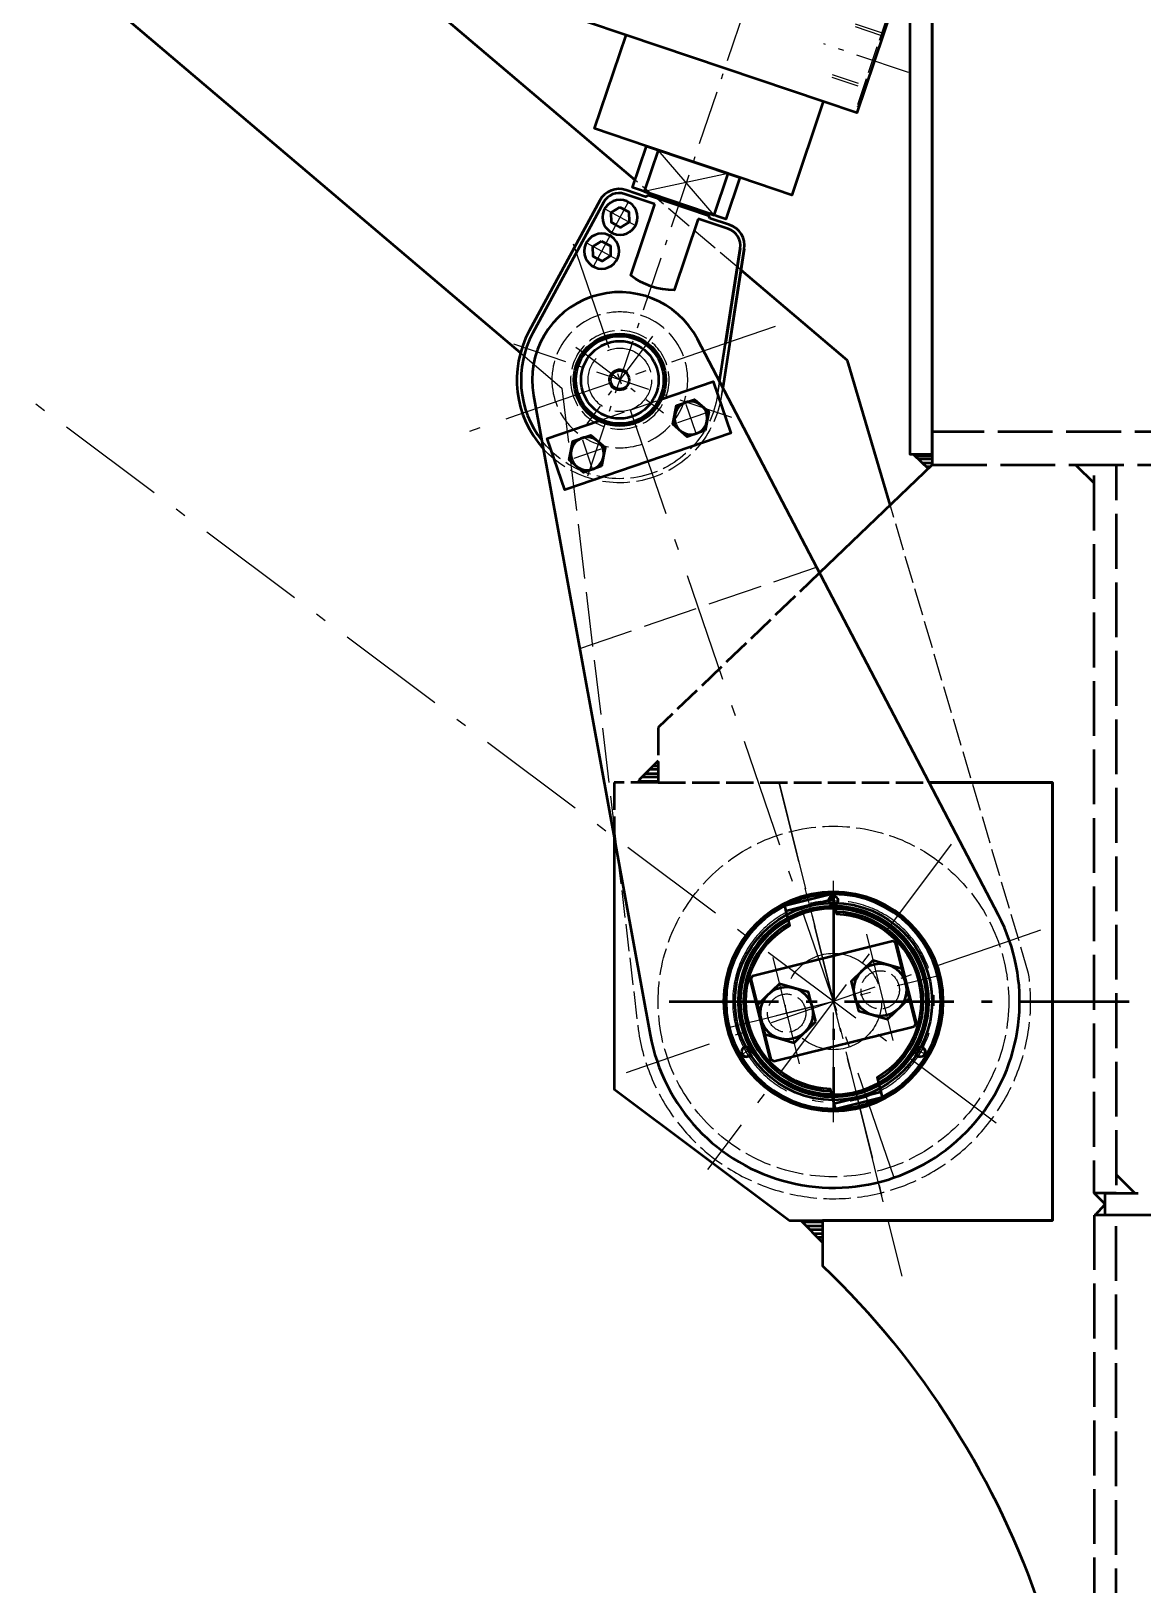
# Model space of a CAD drawing. Extents: x 0 to 5945, y 0 to 4205.
# Drawn here: x 3489 to 3997, y 1923 to 2632 of the extents above; entities that cross this region are included whole.
import ezdxf

# ---------------------------------------------------------------- set-up
doc = ezdxf.new("R2010")
doc.units = 0
doc.header["$LTSCALE"] = 5
for name, pattern in [('CENTER', [16, 10, -2.5, 1, -2.5]), ('CENTER2', [8, 5, -1.25, 0.5, -1.25]), ('DASHED', [6.25, 5, -1.25]), ('DASHED2', [3.1, 2.5, -0.6])]:
    doc.linetypes.add(name, pattern=pattern)
doc.layers.get('0').update_dxf_attribs({"color": 4, "linetype": 'CONTINUOUS', "lineweight": 50})
for name, color, linetype, lineweight in [('1', 4, 'CONTINUOUS', 50), ('3', 7, 'DASHED', 25), ('3A', 7, 'DASHED2', 25), ('4', 7, 'CONTINUOUS', 25), ('7', 2, 'CENTER', 25), ('7A', 2, 'CENTER2', 25), ('8', 7, 'CONTINUOUS', 25)]:
    doc.layers.add(name, color=color, linetype=linetype, lineweight=lineweight)

# ---------------------------------------------------------------- blocks, each defined once
blk = doc.blocks.new('*X27')
at = {"layer": '8', "lineweight": 50}
for p, q in [((2.43, 4.38), (-6.8, 4.38)), ((-5.05, 2.63), (2.43, 2.63)), ((2.43, 0.88), (-3.3, 0.88)), ((-1.55, -0.87), (2.43, -0.87)), ((2.43, -2.62), (0.2, -2.62)), ((1.95, -4.38), (2.43, -4.38))]:
    blk.add_line(p, q, dxfattribs=at)
blk = doc.blocks.new('*X29')
at = {"layer": '8', "lineweight": 50}
for p, q in [((-5.1, 2.4), (2.72, 2.4)), ((2.72, 0.95), (-3.35, 0.95)), ((-1.6, -0.8), (2.72, -0.8)), ((1.74, -2.58), (0.15, -2.55))]:
    blk.add_line(p, q, dxfattribs=at)
blk = doc.blocks.new('*X41')
at = {"layer": '8', "lineweight": 50}
for p, q in [((2.47, 0.88), (-1.59, 0.88)), ((0.16, 2.63), (2.47, 2.63)), ((2.47, 4.38), (1.91, 4.38)), ((-6.84, -4.38), (2.47, -4.38)), ((2.47, -2.62), (-5.09, -2.62)), ((-3.34, -0.87), (2.47, -0.87))]:
    blk.add_line(p, q, dxfattribs=at)
blk = doc.blocks.new('22107608B1-S')
at = {"layer": '1', "lineweight": 50}
for p, q in [((-280, -5166.3), (-280, -4868.22)), ((-288.49, -5166.3), (-281.78, -5172.71)), ((-339.9, -5516), (-330, -5525.9))]:
    blk.add_line(p, q, dxfattribs=at)
for points in [[(-280, -4868.26), (-280, -5171), (-331.36, -5220.31)], [(-225, -5516), (-225, -5316), (-281.35, -5316)], [(-425, -5341.47), (-425, -5456), (-345, -5516), (-225, -5516)]]:
    blk.add_lwpolyline(points, dxfattribs=at)
for points in [[(-280, -5166.3), (-290, -5166.3), (-290, -4950.3, -0.191352)], [(-281.35, -5316), (-225, -5316), (-225, -5516), (-330, -5516), (-330, -5527), (-330, -5536.58, -0.522479), (-430, -6169), (-430, -6182), (-430, -6183), (-400, -6183), (-400, -6184.12)]]:
    blk.add_lwpolyline(points, format="xyb", dxfattribs=at)
blk.add_circle((-325, -5416), 50, dxfattribs=at)
at = {"layer": '3', "lineweight": 50}
for p, q in [((-214.49, -5171), (-206, -5179.49)), ((-187.51, -5503.5), (-196, -5495.01)), ((-201, -5508.5), (-205.96, -5503.5)), ((-205.54, -5513.5), (-201, -5508.5))]:
    blk.add_line(p, q, dxfattribs=at)
at = {"layer": '3', "lineweight": 50, "flags": 128}
for points in [[(-280, -5171), (-10, -5171), (-10, -5156), (-280, -5156), (-280, -5171)], [(-206, -5513.5), (-206, -6273.5), (-196, -6273.5), (-196, -5513.5), (-206, -5513.5)]]:
    blk.add_lwpolyline(points, dxfattribs=at)
for points in [[(-196, -5503.5), (-206, -5503.5), (-206, -5171), (-196, -5171)], [(-201, -5513.5), (-201, -5503.5), (-10, -5503.5), (-10, -5513.5)]]:
    blk.add_lwpolyline(points, close=True, dxfattribs=at)
at = {"layer": '3A', "lineweight": 50}
blk.add_line((-405, -5306.1), (-414.9, -5316), dxfattribs=at)
for points in [[(-331.36, -5220.31), (-405, -5291), (-405, -5316), (-281.35, -5316)], [(-405, -5316), (-425, -5316), (-425, -5341.47)]]:
    blk.add_lwpolyline(points, dxfattribs=at)
at = {"layer": '7', "lineweight": 50}
blk.add_line((-325, -5366), (-325, -5466), dxfattribs=at)
at = {"layer": '7', "lineweight": 50, "flags": 128}
blk.add_lwpolyline([(-400, -5416), (-375, -5416), (165.88, -5416), (165.88, -5416)], dxfattribs=at)
at = {"layer": '8', "lineweight": 50}
for name, p in [('*X29', (-282.72, -5169.37)), ('*X41', (-407.47, -5311.04)), ('*X27', (-332.43, -5521.04))]:
    blk.add_blockref(name, p, dxfattribs=at)
blk = doc.blocks.new('22107571-S')
at = {"layer": '1'}
for centre, radius in [((0, 0), 50), ((0, 0), 49), ((0, 0), 43.5), ((0, 46), 2.1), ((0, 0), 42.5), ((-39.84, -23), 2.1), ((39.84, -23), 2.1)]:
    blk.add_circle(centre, radius, dxfattribs=at)
at = {"layer": '4', "flags": 128}
for points in [[(0.97, 48.3, -1.862683), (-2.5, 46, -0.100335), (-2.3, 46.97)], [(-42.32, -23.31, -1.862673), (-38.59, -25.17, -0.100337), (-39.53, -25.48)], [(41.34, -24.99, -1.862673), (41.09, -20.84, -0.100337), (41.83, -21.49)]]:
    blk.add_lwpolyline(points, format="xyb", dxfattribs=at)
at = {"layer": '7'}
for p, q in [((2.5, 46), (-2.5, 46)), ((0, 48.5), (0, 43.5)), ((-41.09, -20.84), (-38.59, -25.17)), ((38.59, -25.17), (41.09, -20.84)), ((-42, -24.25), (-37.67, -21.75)), ((42, -24.25), (37.67, -21.75))]:
    blk.add_line(p, q, dxfattribs=at)
at = {"layer": '7', "flags": 128}
for points in [[(0, -55), (0, -50), (0, 50), (0, 55)], [(-55, 0), (-50, 0), (50, 0), (55, 0)]]:
    blk.add_lwpolyline(points, dxfattribs=at)
at = {"layer": '7'}
blk.add_circle((0, 0), 46, dxfattribs=at)
blk = doc.blocks.new('22107676-V')
at = {"xscale": -1}
blk.add_blockref('22107608B1-S', (0, 4000), dxfattribs=at)
blk.add_blockref('22107571-S', (325, -1415.99))
blk = doc.blocks.new('22107616-V')
at = {"layer": '1'}
for p, q in [((149.63, -593.27), (239.66, -562.96)), ((229.44, -636.04), (201.96, -645.29))]:
    blk.add_line(p, q, dxfattribs=at)
for points in [[(118.31, -551.05), (134.27, -598.44), (149.63, -593.27), (163.98, -635.92), (187.68, -627.94), (194.06, -646.89), (236.71, -632.54), (230.32, -613.58), (254.02, -605.6), (239.66, -562.96), (258.61, -556.57)], [(199.39, -645.1), (193.01, -626.14), (224.99, -615.38), (231.38, -634.33), (199.39, -645.1)], [(242.49, -641.44), (238.43, -643.64), (238.3, -648.26), (242.24, -650.68), (244.27, -649.58), (246.3, -648.48), (246.43, -643.86), (242.49, -641.44)], [(250.87, -656.92), (246.81, -659.12), (246.68, -663.74), (250.61, -666.16), (252.65, -665.06), (254.68, -663.96), (254.8, -659.34), (250.87, -656.92)], [(192.28, -703.15), (185.68, -660.58), (195.5, -723.87)], [(196.98, -721.03), (187.56, -660.29), (194.34, -704.04)]]:
    blk.add_lwpolyline(points, dxfattribs=at)
blk.add_lwpolyline([(187.68, -627.94), (230.32, -613.58)], close=True, dxfattribs=at)
for points in [[(185.68, -660.58, -0.365001), (192.37, -649.57), (201.33, -646.56), (202.58, -644.02), (228.17, -635.41), (230.71, -636.67), (239.64, -633.66, -0.364905), (251.63, -638.38), (283.84, -697.91, -0.317321), (277.43, -751.73)], [(226.57, -640.06), (240.25, -635.46, -0.365009), (249.96, -639.28)], [(206.67, -646.76), (217.63, -679.3, 0.168178), (237.53, -672.6), (226.57, -640.06)], [(249.96, -639.28), (282.17, -698.82, -0.297348), (278.12, -747.94)], [(187.56, -660.29, -0.365002), (192.98, -651.37), (206.67, -646.76)]]:
    blk.add_lwpolyline(points, format="xyb", dxfattribs=at)
for centre in [(242.37, -646.06), (250.74, -661.54)]:
    blk.add_circle(centre, 8, dxfattribs=at)
at = {"layer": '3A'}
for p, q in [((123.03, -561.92), (137.2, -557.15)), ((123.41, -563.05), (134.97, -559.16)), ((145.56, -580.92), (131.07, -585.8)), ((145.78, -582.11), (131.45, -586.94))]:
    blk.add_line(p, q, dxfattribs=at)
for points in [[(119.27, -553.9), (120.22, -553.58), (134.26, -595.28), (133.31, -595.6)], [(196.98, -721.03), (197.93, -727.19), (196.98, -721.03)], [(195.5, -723.87), (196.06, -727.48), (195.5, -723.87)]]:
    blk.add_lwpolyline(points, dxfattribs=at)
for radius in [31, 22.5]:
    blk.add_circle((242.5, -720.27), radius, dxfattribs=at)
for radius, start, end in [(47, 188.81739, 317.99554), (45.1, 188.81728, 322.15752)]:
    blk.add_arc((242.5, -720.27), radius, start, end, dxfattribs=at)
at = {"layer": '4'}
blk.add_lwpolyline([(199.39, -645.1), (224.99, -615.38), (193.01, -626.14), (231.38, -634.33)], dxfattribs=at)
at = {"layer": '7'}
for p, q in [((249.4, -642.25), (235.33, -649.87)), ((257.78, -657.73), (243.71, -665.35))]:
    blk.add_line(p, q, dxfattribs=at)
blk.add_lwpolyline([(254.55, -668.58), (254.55, -668.58), (238.56, -639.02), (238.56, -639.02)], dxfattribs=at)
at = {"layer": '7A'}
blk.add_line((191.33, -737.5), (293.58, -703.08), dxfattribs=at)
for points in [[(-18.69, 55.53), (-18.69, 55.53), (259.21, -769.89)], [(110.7, -580), (149.45, -566.95), (149.45, -566.95)]]:
    blk.add_lwpolyline(points, dxfattribs=at)
blk = doc.blocks.new('Achsh-25x6-D')
at = {"layer": '1', "flags": 128}
blk.add_lwpolyline([(13.32, 8.59), (-10.14, 16.66), (-18.27, -6.98), (57.44, -32.8), (65.51, -9.36), (42.05, -1.29)], dxfattribs=at)
for points in [[(-6.56, -5.72), (1.63, -8.54), (8.16, -2.85), (6.51, 5.65), (-1.68, 8.46), (-8.21, 2.78)], [(40.72, -21.98), (48.91, -24.8), (55.45, -19.12), (53.79, -10.62), (45.6, -7.8), (39.07, -13.48)]]:
    blk.add_lwpolyline(points, close=True, dxfattribs=at)
at = {"layer": '1'}
for centre in [(-0.02, -0.04), (47.26, -16.3)]:
    blk.add_circle(centre, 7.5, dxfattribs=at)
at = {"layer": '3A'}
blk.add_line((42.05, -1.29), (13.32, 8.59), dxfattribs=at)
blk = doc.blocks.new('612_v')
at = {"layer": '1', "flags": 128}
for points in [[(12.75, 84.04, 1.163309), (12.77, -84.03), (306, -39.55, 0.859727), (306, 39.55)], [(-44.32, 14.32, -0.198687), (-44.11, 14.73, -0.197486), (-43.67, 14.86), (-37.35, 14.31, -0.754039), (39.27, 7.61), (45.59, 7.05, -0.199591), (45.99, 6.84, -0.19829), (46.13, 6.4), (44.32, -14.32, -0.199353), (44.11, -14.72, -0.197898), (43.67, -14.86), (37.35, -14.31, -0.754094), (-39.27, -7.61), (-45.59, -7.05, -0.200913), (-46, -6.84, -0.09873), (-46.11, -6.63, -0.097931), (-46.14, -6.4)]]:
    blk.add_lwpolyline(points, format="xyb", close=True, dxfattribs=at)
at = {"layer": '1'}
for radius in [21, 20]:
    blk.add_circle((300, 0), radius, dxfattribs=at)
for start, end in [(10.56164, 159.43799), (190.56124, 339.43871)]:
    blk.add_arc((0, 0), 41, start, end, dxfattribs=at)
at = {"layer": '3'}
blk.add_line((190, 57.15), (190, -57.15), dxfattribs=at)
at = {"layer": '7'}
for p, q in [((273.03, 31.32), (272.97, 18.26)), ((266.05, 25.03), (279.42, 24.97)), ((-93.89, 8.21), (101.84, -8.91)), ((365.58, 0), (-93.28, 0)), ((273.03, -18.69), (272.97, -31.74)), ((266.05, -24.97), (279.42, -25.03))]:
    blk.add_line(p, q, dxfattribs=at)
at = {"layer": '7', "flags": 128}
for points in [[(0, -100), (0, -75), (0, 75), (0, 100)], [(300, -75), (300, -50), (300, 50), (300, 75)]]:
    blk.add_lwpolyline(points, dxfattribs=at)
blk = doc.blocks.new('22107633-S')
at = {"layer": '1'}
for radius in [20, 17.69, 4.25]:
    blk.add_circle((0, 0), radius, dxfattribs=at)
at = {"layer": '3'}
blk.add_circle((0, 0), 14.5, dxfattribs=at)
at = {"layer": '4', "flags": 128}
blk.add_lwpolyline([(0.99, 4.9, -2.10934), (-5, 0, -0.050042), (-4.9, 0.99)], format="xyb", dxfattribs=at)
at = {"layer": '7A', "flags": 128}
for points in [[(0, -25), (0, -20), (0, 20), (0, 25)], [(-25, 0), (-20, 0), (20, 0), (25, 0)]]:
    blk.add_lwpolyline(points, dxfattribs=at)
blk = doc.blocks.new('22107609-V')
at = {"layer": '1', "flags": 128}
blk.add_lwpolyline([(-17.42, 761.23), (-21.38, 756.39, -0.422556), (-22.22, 756.31), (-38.34, 769.45, -0.406063), (-38.42, 770.3), (-34.46, 775.14, -0.76308), (17.01, 838.96, 0.336511), (17.71, 839.13), (21.75, 844.07), (38.8, 830.17), (34.75, 825.21, 0.336491), (34.73, 824.49, -0.763086), (-17.42, 761.23)], format="xyb", dxfattribs=at)
at = {"layer": '1'}
for points in [[(-196.88, 684.84), (-237.99, 629.67)], [(-237.99, 629.67), (-241.87, 566.13)], [(-169.26, 213.8), (-151.25, 508.2)], [(-245.75, 502.78), (-256.32, 330.04)]]:
    blk.add_lwpolyline(points, dxfattribs=at)
for centre, start, end in [((0, 800.01), 65.44969, 216.15445), ((0, 799.99), 245.44957, 36.1544)]:
    blk.add_arc(centre, 43.5, start, end, dxfattribs=at)
at = {"layer": '3'}
blk.add_lwpolyline([(-151.25, 508.2), (-149.74, 533), (6.12, 681.54, 1)], format="xyb", dxfattribs=at)
at = {"layer": '3A'}
blk.add_lwpolyline([(6.12, 681.54), (63.64, 736.36, 1), (-63.64, 863.64), (-196.88, 684.84)], format="xyb", dxfattribs=at)
blk.add_lwpolyline([(-241.87, 566.13), (-245.75, 502.78)], dxfattribs=at)
blk.add_circle((0, 800), 80, dxfattribs=at)
at = {"layer": '7'}
for p, q in [((14.97, 818.35), (81.67, 900.14)), ((0, 892.72), (0, -62.59)), ((-65.05, 720.24), (3.91, 804.8)), ((-89.66, 800), (95.77, 800))]:
    blk.add_line(p, q, dxfattribs=at)
blk = doc.blocks.new('22107632-V1')
at = {"layer": '1'}
for p, q in [((-1, -1), (-1, -39)), ((67, -1), (67, -39)), ((-1.5, -11), (-1, -11)), ((67.55, -11), (67.05, -11)), ((-1.5, -29), (-1, -29)), ((67.55, -29), (67.05, -29))]:
    blk.add_line(p, q, dxfattribs=at)
at = {"layer": '1', "flags": 128}
for points in [[(0, 0), (-1.5, -1.5), (-1.5, -38.5), (0, -40), (66, -40), (67.5, -38.5), (67.5, -1.5), (66, 0)], [(-0.99, -13), (-0.99, -26.85), (11.01, -33.78), (23.01, -26.85), (23.01, -13), (11.01, -6.07)], [(43.01, -12.93), (43.01, -26.79), (55.01, -33.72), (67.01, -26.79), (67.01, -12.93), (55.01, -6)]]:
    blk.add_lwpolyline(points, close=True, dxfattribs=at)
at = {"layer": '1'}
for centre in [(11.01, -19.93), (55.01, -19.86)]:
    blk.add_circle(centre, 12, dxfattribs=at)
at = {"layer": '7'}
for p, q in [((11, -46.02), (11, 8.13)), ((55, -46.02), (55, 8.13))]:
    blk.add_line(p, q, dxfattribs=at)
blk = doc.blocks.new('22107231-S')
at = {"layer": '1'}
blk.add_circle((0, 0), 45, dxfattribs=at)
at = {"layer": '3A'}
for centre in [(0, 22), (0, -22)]:
    blk.add_circle(centre, 8.75, dxfattribs=at)
at = {"layer": '7', "flags": 128}
for points in [[(0, -50), (0, -45), (0, 45), (0, 50)], [(-50, 0), (-45, 0), (45, 0), (50, 0)], [(0, 0), (0, -22), (0, -27)]]:
    blk.add_lwpolyline(points, dxfattribs=at)
at = {"layer": '7'}
blk.add_circle((0, 0), 22, dxfattribs=at)
blk = doc.blocks.new('kpl-7632-V')
at = {"rotation": 90}
blk.add_blockref('22107231-S', (0, 0), dxfattribs=at)
blk.add_blockref('22107632-V1', (-33.01, 19.89))
blk = doc.blocks.new('22107566-V')
for name, xscale, rotation in [('612_v', -1, 124.199831099998), ('kpl-7632-V', -0.9999999999999996, 39.199999999993)]:
    blk.add_blockref(name, (0, 0), dxfattribs=dict(xscale=xscale, rotation=rotation))
at = {"xscale": -1}
for name, p in [('22107609-V', (0, -800)), ('22107633-S', (168.62, -248.12))]:
    blk.add_blockref(name, p, dxfattribs=at)
for name, p, rotation in [('22107616-V', (890.49, -485.83), 233.165566486617), ('Achsh-25x6-D', (174.12, -211.74), 233.1655694133853)]:
    blk.add_blockref(name, p, dxfattribs=dict(rotation=rotation))
blk = doc.blocks.new('22107563B1-V')
blk.add_blockref('22107676-V', (-600, 1818))
at = {"rotation": 126.8344320499999}
blk.add_blockref('22107566-V', (-275, 402.01), dxfattribs=at)

msp = doc.modelspace()

# ---------------------------------------------------------------- block references
at = {"xscale": -1}
msp.add_blockref('22107563B1-V', (3580.5662, 1787.0458), dxfattribs=at)

doc.saveas('drawing.dxf')
